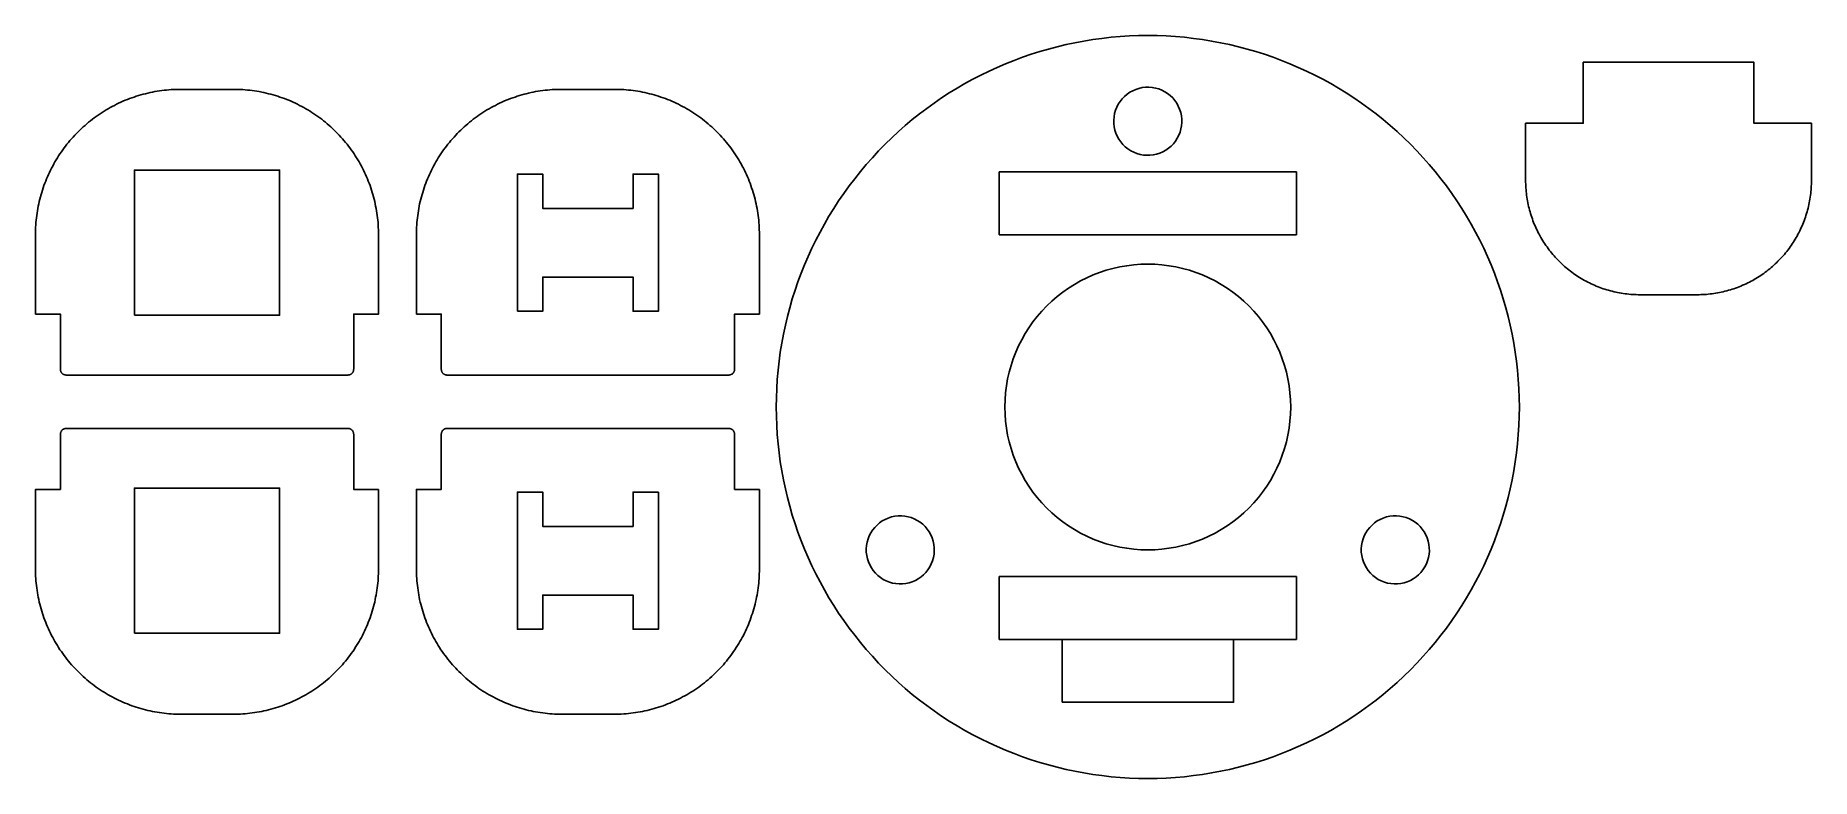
# Model space of a CAD drawing. Extents: x -97 to 58, y -32 to 32.
import ezdxf

# ---------------------------------------------------------------- set-up
doc = ezdxf.new("R2010")
doc.units = 0
doc.layers.get('0').update_dxf_attribs({"linetype": 'CONTINUOUS'})

msp = doc.modelspace()

# ---------------------------------------------------------------- linework, layer by layer
for points in [[(0, 32.5, 0.414214), (-32.5, 0, 0.414214), (0, -32.5, 0.414214), (32.5, 0, 0.414214)], [(1.49, 27.58, 0.414214), (-2.58, 26.49, 0.414214), (-1.49, 22.42, 0.414214), (2.58, 23.51, 0.414214)], [(0, 12.5, 0.414214), (-12.5, 0, 0.414214), (0, -12.5, 0.414214), (12.5, 0, 0.414214)], [(-20.16, -9.92, 0.414214), (-24.23, -11.01, 0.414214), (-23.14, -15.08, 0.414214), (-19.07, -13.99, 0.414214)], [(23.14, -9.92, 0.414214), (19.07, -11.01, 0.414214), (20.16, -15.08, 0.414214), (24.23, -13.99, 0.414214)]]:
    msp.add_lwpolyline(points, format="xyb", close=True)
for points in [[(48.05, 9.82), (43.05, 9.82), (42.89, 9.82), (42.73, 9.83), (42.56, 9.83), (42.4, 9.84), (42.24, 9.85), (42.07, 9.87), (41.91, 9.89), (41.75, 9.91), (41.59, 9.93), (41.42, 9.96), (41.26, 9.98), (41.1, 10.01), (40.94, 10.05), (40.78, 10.08), (40.62, 10.12), (40.47, 10.16), (40.31, 10.21), (40.15, 10.25), (39.99, 10.3), (39.84, 10.35), (39.68, 10.41), (39.53, 10.46), (39.38, 10.52), (39.23, 10.58), (39.08, 10.65), (38.93, 10.71), (38.78, 10.78), (38.63, 10.85), (38.48, 10.93), (38.34, 11), (38.2, 11.08), (38.05, 11.16), (37.91, 11.24), (37.77, 11.33), (37.63, 11.42), (37.5, 11.51), (37.36, 11.6), (37.23, 11.69), (37.1, 11.79), (36.97, 11.89), (36.84, 11.99), (36.71, 12.09), (36.58, 12.2), (36.46, 12.3), (36.34, 12.41), (36.22, 12.52), (36.1, 12.64), (35.98, 12.75), (35.87, 12.87), (35.75, 12.99), (35.64, 13.11), (35.54, 13.23), (35.43, 13.35), (35.32, 13.48), (35.22, 13.61), (35.12, 13.73), (35.02, 13.86), (34.92, 14), (34.83, 14.13), (34.74, 14.27), (34.65, 14.4), (34.56, 14.54), (34.48, 14.68), (34.39, 14.82), (34.31, 14.96), (34.23, 15.11), (34.16, 15.25), (34.08, 15.4), (34.01, 15.55), (33.94, 15.69), (33.88, 15.84), (33.81, 15.99), (33.75, 16.15), (33.69, 16.3), (33.64, 16.45), (33.58, 16.61), (33.53, 16.76), (33.48, 16.92), (33.44, 17.08), (33.39, 17.23), (33.35, 17.39), (33.31, 17.55), (33.28, 17.71), (33.25, 17.87), (33.22, 18.03), (33.19, 18.19), (33.16, 18.35), (33.14, 18.52), (33.12, 18.68), (33.1, 18.84), (33.09, 19), (33.07, 19.17), (33.07, 19.33), (33.06, 19.49), (33.05, 19.66), (33.05, 19.82), (33.05, 24.82), (38.09, 24.83), (38.09, 30.16), (53.02, 30.16), (53.02, 24.83), (58.05, 24.82), (58.05, 19.82), (58.05, 19.66), (58.05, 19.49), (58.04, 19.33), (58.03, 19.17), (58.02, 19), (58.01, 18.84), (57.99, 18.68), (57.97, 18.52), (57.94, 18.35), (57.92, 18.19), (57.89, 18.03), (57.86, 17.87), (57.83, 17.71), (57.79, 17.55), (57.75, 17.39), (57.71, 17.23), (57.67, 17.08), (57.62, 16.92), (57.57, 16.76), (57.52, 16.61), (57.47, 16.45), (57.41, 16.3), (57.35, 16.15), (57.29, 15.99), (57.23, 15.84), (57.16, 15.69), (57.09, 15.55), (57.02, 15.4), (56.95, 15.25), (56.87, 15.11), (56.79, 14.96), (56.71, 14.82), (56.63, 14.68), (56.55, 14.54), (56.46, 14.4), (56.37, 14.27), (56.28, 14.13), (56.18, 14), (56.09, 13.86), (55.99, 13.73), (55.89, 13.61), (55.78, 13.48), (55.68, 13.35), (55.57, 13.23), (55.46, 13.11), (55.35, 12.99), (55.24, 12.87), (55.12, 12.75), (55.01, 12.64), (54.89, 12.52), (54.77, 12.41), (54.65, 12.3), (54.52, 12.2), (54.4, 12.09), (54.27, 11.99), (54.14, 11.89), (54.01, 11.79), (53.88, 11.69), (53.74, 11.6), (53.61, 11.51), (53.47, 11.42), (53.33, 11.33), (53.19, 11.24), (53.05, 11.16), (52.91, 11.08), (52.77, 11), (52.62, 10.93), (52.48, 10.85), (52.33, 10.78), (52.18, 10.71), (52.03, 10.65), (51.88, 10.58), (51.73, 10.52), (51.58, 10.46), (51.42, 10.41), (51.27, 10.35), (51.11, 10.3), (50.96, 10.25), (50.8, 10.21), (50.64, 10.16), (50.48, 10.12), (50.32, 10.08), (50.16, 10.05), (50, 10.01), (49.84, 9.98), (49.68, 9.96), (49.52, 9.93), (49.36, 9.91), (49.2, 9.89), (49.03, 9.87), (48.87, 9.85), (48.71, 9.84), (48.54, 9.83), (48.38, 9.83), (48.22, 9.82)], [(-97.29, 8.13), (-97.29, 15.09), (-97.29, 15.3), (-97.28, 15.51), (-97.28, 15.72), (-97.26, 15.92), (-97.25, 16.13), (-97.23, 16.34), (-97.21, 16.54), (-97.18, 16.75), (-97.15, 16.96), (-97.12, 17.16), (-97.09, 17.37), (-97.05, 17.57), (-97, 17.77), (-96.96, 17.98), (-96.91, 18.18), (-96.86, 18.38), (-96.8, 18.58), (-96.74, 18.78), (-96.68, 18.98), (-96.62, 19.18), (-96.55, 19.37), (-96.48, 19.57), (-96.4, 19.76), (-96.32, 19.95), (-96.24, 20.14), (-96.16, 20.33), (-96.07, 20.52), (-95.98, 20.71), (-95.89, 20.9), (-95.79, 21.08), (-95.69, 21.26), (-95.59, 21.44), (-95.48, 21.62), (-95.38, 21.8), (-95.27, 21.98), (-95.15, 22.15), (-95.03, 22.32), (-94.91, 22.49), (-94.79, 22.66), (-94.67, 22.82), (-94.54, 22.99), (-94.41, 23.15), (-94.28, 23.31), (-94.14, 23.47), (-94, 23.62), (-93.86, 23.77), (-93.72, 23.93), (-93.57, 24.07), (-93.42, 24.22), (-93.27, 24.36), (-93.12, 24.5), (-92.96, 24.64), (-92.81, 24.78), (-92.65, 24.91), (-92.49, 25.04), (-92.32, 25.17), (-92.16, 25.29), (-91.99, 25.42), (-91.82, 25.54), (-91.65, 25.65), (-91.47, 25.77), (-91.3, 25.88), (-91.12, 25.99), (-90.94, 26.09), (-90.76, 26.19), (-90.58, 26.29), (-90.39, 26.39), (-90.21, 26.48), (-90.02, 26.57), (-89.83, 26.66), (-89.64, 26.75), (-89.45, 26.83), (-89.26, 26.9), (-89.06, 26.98), (-88.87, 27.05), (-88.67, 27.12), (-88.48, 27.18), (-88.28, 27.25), (-88.08, 27.3), (-87.88, 27.36), (-87.68, 27.41), (-87.48, 27.46), (-87.27, 27.51), (-87.07, 27.55), (-86.86, 27.59), (-86.66, 27.62), (-86.45, 27.66), (-86.25, 27.68), (-86.04, 27.71), (-85.84, 27.73), (-85.63, 27.75), (-85.42, 27.77), (-85.21, 27.78), (-85.01, 27.79), (-84.8, 27.79), (-84.59, 27.79), (-79.99, 27.79), (-79.78, 27.79), (-79.58, 27.79), (-79.37, 27.78), (-79.16, 27.77), (-78.95, 27.75), (-78.75, 27.73), (-78.54, 27.71), (-78.33, 27.68), (-78.13, 27.66), (-77.92, 27.62), (-77.72, 27.59), (-77.51, 27.55), (-77.31, 27.51), (-77.11, 27.46), (-76.91, 27.41), (-76.7, 27.36), (-76.5, 27.3), (-76.3, 27.25), (-76.11, 27.18), (-75.91, 27.12), (-75.71, 27.05), (-75.52, 26.98), (-75.32, 26.9), (-75.13, 26.83), (-74.94, 26.75), (-74.75, 26.66), (-74.56, 26.57), (-74.37, 26.48), (-74.19, 26.39), (-74, 26.29), (-73.82, 26.19), (-73.64, 26.09), (-73.46, 25.99), (-73.28, 25.88), (-73.11, 25.77), (-72.94, 25.65), (-72.76, 25.54), (-72.59, 25.42), (-72.43, 25.29), (-72.26, 25.17), (-72.1, 25.04), (-71.93, 24.91), (-71.78, 24.78), (-71.62, 24.64), (-71.46, 24.5), (-71.31, 24.36), (-71.16, 24.22), (-71.01, 24.07), (-70.87, 23.93), (-70.72, 23.77), (-70.58, 23.62), (-70.44, 23.47), (-70.31, 23.31), (-70.17, 23.15), (-70.04, 22.99), (-69.92, 22.82), (-69.79, 22.66), (-69.67, 22.49), (-69.55, 22.32), (-69.43, 22.15), (-69.32, 21.98), (-69.21, 21.8), (-69.1, 21.62), (-68.99, 21.44), (-68.89, 21.26), (-68.79, 21.08), (-68.69, 20.9), (-68.6, 20.71), (-68.51, 20.52), (-68.42, 20.33), (-68.34, 20.14), (-68.26, 19.95), (-68.18, 19.76), (-68.11, 19.57), (-68.03, 19.37), (-67.97, 19.18), (-67.9, 18.98), (-67.84, 18.78), (-67.78, 18.58), (-67.72, 18.38), (-67.67, 18.18), (-67.62, 17.98), (-67.58, 17.77), (-67.54, 17.57), (-67.5, 17.37), (-67.46, 17.16), (-67.43, 16.96), (-67.4, 16.75), (-67.37, 16.54), (-67.35, 16.34), (-67.33, 16.13), (-67.32, 15.92), (-67.31, 15.72), (-67.3, 15.51), (-67.29, 15.3), (-67.29, 15.09), (-67.29, 8.13), (-69.46, 8.13), (-69.46, 3.3), (-69.47, 3.27), (-69.47, 3.24), (-69.47, 3.2), (-69.48, 3.17), (-69.49, 3.14), (-69.5, 3.11), (-69.52, 3.08), (-69.53, 3.05), (-69.55, 3.02), (-69.57, 2.99), (-69.59, 2.97), (-69.61, 2.94), (-69.64, 2.92), (-69.66, 2.9), (-69.69, 2.88), (-69.72, 2.86), (-69.75, 2.85), (-69.78, 2.83), (-69.81, 2.82), (-69.84, 2.81), (-69.87, 2.8), (-69.91, 2.8), (-69.94, 2.79), (-69.97, 2.79), (-94.61, 2.79), (-94.64, 2.79), (-94.68, 2.8), (-94.71, 2.8), (-94.74, 2.81), (-94.77, 2.82), (-94.8, 2.83), (-94.83, 2.85), (-94.86, 2.86), (-94.89, 2.88), (-94.92, 2.9), (-94.95, 2.92), (-94.97, 2.94), (-94.99, 2.97), (-95.01, 2.99), (-95.03, 3.02), (-95.05, 3.05), (-95.07, 3.08), (-95.08, 3.11), (-95.09, 3.14), (-95.1, 3.17), (-95.11, 3.2), (-95.11, 3.24), (-95.12, 3.27), (-95.12, 3.3), (-95.12, 8.13)], [(-63.97, 8.13), (-63.97, 15.09), (-63.97, 15.3), (-63.97, 15.51), (-63.96, 15.72), (-63.95, 15.92), (-63.93, 16.13), (-63.91, 16.34), (-63.89, 16.54), (-63.86, 16.75), (-63.83, 16.96), (-63.8, 17.16), (-63.77, 17.37), (-63.73, 17.57), (-63.69, 17.77), (-63.64, 17.98), (-63.59, 18.18), (-63.54, 18.38), (-63.48, 18.58), (-63.42, 18.78), (-63.36, 18.98), (-63.3, 19.18), (-63.23, 19.37), (-63.16, 19.57), (-63.08, 19.76), (-63.01, 19.95), (-62.92, 20.14), (-62.84, 20.33), (-62.75, 20.52), (-62.66, 20.71), (-62.57, 20.9), (-62.47, 21.08), (-62.37, 21.26), (-62.27, 21.44), (-62.17, 21.62), (-62.06, 21.8), (-61.95, 21.98), (-61.83, 22.15), (-61.71, 22.32), (-61.6, 22.49), (-61.47, 22.66), (-61.35, 22.82), (-61.22, 22.99), (-61.09, 23.15), (-60.96, 23.31), (-60.82, 23.47), (-60.68, 23.62), (-60.54, 23.77), (-60.4, 23.93), (-60.25, 24.07), (-60.1, 24.22), (-59.95, 24.36), (-59.8, 24.5), (-59.65, 24.64), (-59.49, 24.78), (-59.33, 24.91), (-59.17, 25.04), (-59, 25.17), (-58.84, 25.29), (-58.67, 25.42), (-58.5, 25.54), (-58.33, 25.65), (-58.15, 25.77), (-57.98, 25.88), (-57.8, 25.99), (-57.62, 26.09), (-57.44, 26.19), (-57.26, 26.29), (-57.07, 26.39), (-56.89, 26.48), (-56.7, 26.57), (-56.51, 26.66), (-56.32, 26.75), (-56.13, 26.83), (-55.94, 26.9), (-55.75, 26.98), (-55.55, 27.05), (-55.35, 27.12), (-55.16, 27.18), (-54.96, 27.25), (-54.76, 27.3), (-54.56, 27.36), (-54.36, 27.41), (-54.16, 27.46), (-53.95, 27.51), (-53.75, 27.55), (-53.55, 27.59), (-53.34, 27.62), (-53.14, 27.66), (-52.93, 27.68), (-52.72, 27.71), (-52.52, 27.73), (-52.31, 27.75), (-52.1, 27.77), (-51.9, 27.78), (-51.69, 27.79), (-51.48, 27.79), (-51.27, 27.79), (-46.67, 27.79), (-46.46, 27.79), (-46.26, 27.79), (-46.05, 27.78), (-45.84, 27.77), (-45.63, 27.75), (-45.43, 27.73), (-45.22, 27.71), (-45.01, 27.68), (-44.81, 27.66), (-44.6, 27.62), (-44.4, 27.59), (-44.19, 27.55), (-43.99, 27.51), (-43.79, 27.46), (-43.59, 27.41), (-43.39, 27.36), (-43.18, 27.3), (-42.99, 27.25), (-42.79, 27.18), (-42.59, 27.12), (-42.39, 27.05), (-42.2, 26.98), (-42, 26.9), (-41.81, 26.83), (-41.62, 26.75), (-41.43, 26.66), (-41.24, 26.57), (-41.05, 26.48), (-40.87, 26.39), (-40.69, 26.29), (-40.5, 26.19), (-40.32, 26.09), (-40.14, 25.99), (-39.97, 25.88), (-39.79, 25.77), (-39.62, 25.65), (-39.44, 25.54), (-39.27, 25.42), (-39.11, 25.29), (-38.94, 25.17), (-38.78, 25.04), (-38.62, 24.91), (-38.46, 24.78), (-38.3, 24.64), (-38.14, 24.5), (-37.99, 24.36), (-37.84, 24.22), (-37.69, 24.07), (-37.55, 23.93), (-37.4, 23.77), (-37.26, 23.62), (-37.12, 23.47), (-36.99, 23.31), (-36.85, 23.15), (-36.72, 22.99), (-36.6, 22.82), (-36.47, 22.66), (-36.35, 22.49), (-36.23, 22.32), (-36.11, 22.15), (-36, 21.98), (-35.89, 21.8), (-35.78, 21.62), (-35.67, 21.44), (-35.57, 21.26), (-35.47, 21.08), (-35.37, 20.9), (-35.28, 20.71), (-35.19, 20.52), (-35.1, 20.33), (-35.02, 20.14), (-34.94, 19.95), (-34.86, 19.76), (-34.79, 19.57), (-34.71, 19.37), (-34.65, 19.18), (-34.58, 18.98), (-34.52, 18.78), (-34.46, 18.58), (-34.41, 18.38), (-34.35, 18.18), (-34.3, 17.98), (-34.26, 17.77), (-34.22, 17.57), (-34.18, 17.37), (-34.14, 17.16), (-34.11, 16.96), (-34.08, 16.75), (-34.05, 16.54), (-34.03, 16.34), (-34.01, 16.13), (-34, 15.92), (-33.99, 15.72), (-33.98, 15.51), (-33.97, 15.3), (-33.97, 15.09), (-33.97, 8.13), (-36.14, 8.13), (-36.14, 3.3), (-36.15, 3.27), (-36.15, 3.24), (-36.15, 3.2), (-36.16, 3.17), (-36.17, 3.14), (-36.18, 3.11), (-36.2, 3.08), (-36.21, 3.05), (-36.23, 3.02), (-36.25, 2.99), (-36.27, 2.97), (-36.29, 2.94), (-36.32, 2.92), (-36.34, 2.9), (-36.37, 2.88), (-36.4, 2.86), (-36.43, 2.85), (-36.46, 2.83), (-36.49, 2.82), (-36.52, 2.81), (-36.55, 2.8), (-36.59, 2.8), (-36.62, 2.79), (-36.65, 2.79), (-61.29, 2.79), (-61.32, 2.79), (-61.36, 2.8), (-61.39, 2.8), (-61.42, 2.81), (-61.45, 2.82), (-61.49, 2.83), (-61.52, 2.85), (-61.54, 2.86), (-61.57, 2.88), (-61.6, 2.9), (-61.63, 2.92), (-61.65, 2.94), (-61.67, 2.97), (-61.69, 2.99), (-61.71, 3.02), (-61.73, 3.05), (-61.75, 3.08), (-61.76, 3.11), (-61.77, 3.14), (-61.78, 3.17), (-61.79, 3.2), (-61.79, 3.24), (-61.8, 3.27), (-61.8, 3.3), (-61.8, 8.13)], [(-88.64, 8.02), (-75.94, 8.02), (-75.94, 20.72), (-88.64, 20.72)], [(-55.14, 8.37), (-55.14, 20.37), (-52.92, 20.37), (-52.92, 17.37), (-45.02, 17.37), (-45.02, 20.37), (-42.81, 20.37), (-42.81, 8.37), (-45.02, 8.37), (-45.02, 11.37), (-52.92, 11.37), (-52.92, 8.37)], [(-13, 15.07), (13, 15.07), (13, 20.57), (-13, 20.57)], [(-67.29, -7.21), (-67.29, -14.17), (-67.29, -14.38), (-67.3, -14.59), (-67.31, -14.8), (-67.32, -15), (-67.33, -15.21), (-67.35, -15.42), (-67.37, -15.62), (-67.4, -15.83), (-67.43, -16.04), (-67.46, -16.24), (-67.5, -16.45), (-67.54, -16.65), (-67.58, -16.85), (-67.62, -17.06), (-67.67, -17.26), (-67.72, -17.46), (-67.78, -17.66), (-67.84, -17.86), (-67.9, -18.06), (-67.97, -18.25), (-68.03, -18.45), (-68.11, -18.65), (-68.18, -18.84), (-68.26, -19.03), (-68.34, -19.22), (-68.42, -19.41), (-68.51, -19.6), (-68.6, -19.79), (-68.69, -19.98), (-68.79, -20.16), (-68.89, -20.34), (-68.99, -20.52), (-69.1, -20.7), (-69.21, -20.88), (-69.32, -21.05), (-69.43, -21.23), (-69.55, -21.4), (-69.67, -21.57), (-69.79, -21.74), (-69.92, -21.9), (-70.04, -22.07), (-70.17, -22.23), (-70.31, -22.39), (-70.44, -22.55), (-70.58, -22.7), (-70.72, -22.85), (-70.87, -23), (-71.01, -23.15), (-71.16, -23.3), (-71.31, -23.44), (-71.46, -23.58), (-71.62, -23.72), (-71.78, -23.86), (-71.93, -23.99), (-72.1, -24.12), (-72.26, -24.25), (-72.43, -24.37), (-72.59, -24.5), (-72.76, -24.62), (-72.94, -24.73), (-73.11, -24.85), (-73.28, -24.96), (-73.46, -25.07), (-73.64, -25.17), (-73.82, -25.27), (-74, -25.37), (-74.19, -25.47), (-74.37, -25.56), (-74.56, -25.65), (-74.75, -25.74), (-74.94, -25.82), (-75.13, -25.91), (-75.32, -25.98), (-75.52, -26.06), (-75.71, -26.13), (-75.91, -26.2), (-76.11, -26.26), (-76.3, -26.33), (-76.5, -26.38), (-76.7, -26.44), (-76.91, -26.49), (-77.11, -26.54), (-77.31, -26.59), (-77.51, -26.63), (-77.72, -26.67), (-77.92, -26.7), (-78.13, -26.74), (-78.33, -26.76), (-78.54, -26.79), (-78.75, -26.81), (-78.95, -26.83), (-79.16, -26.85), (-79.37, -26.86), (-79.58, -26.87), (-79.78, -26.87), (-79.99, -26.87), (-84.59, -26.87), (-84.8, -26.87), (-85.01, -26.87), (-85.21, -26.86), (-85.42, -26.85), (-85.63, -26.83), (-85.84, -26.81), (-86.04, -26.79), (-86.25, -26.76), (-86.45, -26.74), (-86.66, -26.7), (-86.86, -26.67), (-87.07, -26.63), (-87.27, -26.59), (-87.48, -26.54), (-87.68, -26.49), (-87.88, -26.44), (-88.08, -26.38), (-88.28, -26.33), (-88.48, -26.26), (-88.67, -26.2), (-88.87, -26.13), (-89.06, -26.06), (-89.26, -25.98), (-89.45, -25.91), (-89.64, -25.82), (-89.83, -25.74), (-90.02, -25.65), (-90.21, -25.56), (-90.39, -25.47), (-90.58, -25.37), (-90.76, -25.27), (-90.94, -25.17), (-91.12, -25.07), (-91.3, -24.96), (-91.47, -24.85), (-91.65, -24.73), (-91.82, -24.62), (-91.99, -24.5), (-92.16, -24.37), (-92.32, -24.25), (-92.49, -24.12), (-92.65, -23.99), (-92.81, -23.86), (-92.96, -23.72), (-93.12, -23.58), (-93.27, -23.44), (-93.42, -23.3), (-93.57, -23.15), (-93.72, -23), (-93.86, -22.85), (-94, -22.7), (-94.14, -22.55), (-94.28, -22.39), (-94.41, -22.23), (-94.54, -22.07), (-94.67, -21.9), (-94.79, -21.74), (-94.91, -21.57), (-95.03, -21.4), (-95.15, -21.23), (-95.27, -21.05), (-95.38, -20.88), (-95.48, -20.7), (-95.59, -20.52), (-95.69, -20.34), (-95.79, -20.16), (-95.89, -19.98), (-95.98, -19.79), (-96.07, -19.6), (-96.16, -19.41), (-96.24, -19.22), (-96.32, -19.03), (-96.4, -18.84), (-96.48, -18.65), (-96.55, -18.45), (-96.62, -18.25), (-96.68, -18.06), (-96.74, -17.86), (-96.8, -17.66), (-96.86, -17.46), (-96.91, -17.26), (-96.96, -17.06), (-97, -16.85), (-97.05, -16.65), (-97.09, -16.45), (-97.12, -16.24), (-97.15, -16.04), (-97.18, -15.83), (-97.21, -15.62), (-97.23, -15.42), (-97.25, -15.21), (-97.26, -15), (-97.28, -14.8), (-97.28, -14.59), (-97.29, -14.38), (-97.29, -14.17), (-97.29, -7.21), (-95.12, -7.21), (-95.12, -2.38), (-95.12, -2.35), (-95.11, -2.31), (-95.11, -2.28), (-95.1, -2.25), (-95.09, -2.22), (-95.08, -2.19), (-95.07, -2.16), (-95.05, -2.13), (-95.03, -2.1), (-95.01, -2.07), (-94.99, -2.05), (-94.97, -2.02), (-94.95, -2), (-94.92, -1.98), (-94.89, -1.96), (-94.86, -1.94), (-94.83, -1.93), (-94.8, -1.91), (-94.77, -1.9), (-94.74, -1.89), (-94.71, -1.88), (-94.68, -1.88), (-94.64, -1.87), (-94.61, -1.87), (-69.97, -1.87), (-69.94, -1.87), (-69.91, -1.88), (-69.87, -1.88), (-69.84, -1.89), (-69.81, -1.9), (-69.78, -1.91), (-69.75, -1.93), (-69.72, -1.94), (-69.69, -1.96), (-69.66, -1.98), (-69.64, -2), (-69.61, -2.02), (-69.59, -2.05), (-69.57, -2.07), (-69.55, -2.1), (-69.53, -2.13), (-69.52, -2.16), (-69.5, -2.19), (-69.49, -2.22), (-69.48, -2.25), (-69.47, -2.28), (-69.47, -2.31), (-69.47, -2.35), (-69.46, -2.38), (-69.46, -7.21)], [(-33.97, -7.21), (-33.97, -14.17), (-33.97, -14.38), (-33.98, -14.59), (-33.99, -14.8), (-34, -15), (-34.01, -15.21), (-34.03, -15.42), (-34.05, -15.62), (-34.08, -15.83), (-34.11, -16.04), (-34.14, -16.24), (-34.18, -16.45), (-34.22, -16.65), (-34.26, -16.85), (-34.3, -17.06), (-34.35, -17.26), (-34.41, -17.46), (-34.46, -17.66), (-34.52, -17.86), (-34.58, -18.06), (-34.65, -18.25), (-34.71, -18.45), (-34.79, -18.65), (-34.86, -18.84), (-34.94, -19.03), (-35.02, -19.22), (-35.1, -19.41), (-35.19, -19.6), (-35.28, -19.79), (-35.37, -19.98), (-35.47, -20.16), (-35.57, -20.34), (-35.67, -20.52), (-35.78, -20.7), (-35.89, -20.88), (-36, -21.05), (-36.11, -21.23), (-36.23, -21.4), (-36.35, -21.57), (-36.47, -21.74), (-36.6, -21.9), (-36.72, -22.07), (-36.85, -22.23), (-36.99, -22.39), (-37.12, -22.55), (-37.26, -22.7), (-37.4, -22.85), (-37.55, -23), (-37.69, -23.15), (-37.84, -23.3), (-37.99, -23.44), (-38.14, -23.58), (-38.3, -23.72), (-38.46, -23.86), (-38.62, -23.99), (-38.78, -24.12), (-38.94, -24.25), (-39.11, -24.37), (-39.27, -24.5), (-39.44, -24.62), (-39.62, -24.73), (-39.79, -24.85), (-39.97, -24.96), (-40.14, -25.07), (-40.32, -25.17), (-40.5, -25.27), (-40.69, -25.37), (-40.87, -25.47), (-41.05, -25.56), (-41.24, -25.65), (-41.43, -25.74), (-41.62, -25.82), (-41.81, -25.91), (-42, -25.98), (-42.2, -26.06), (-42.39, -26.13), (-42.59, -26.2), (-42.79, -26.26), (-42.99, -26.33), (-43.18, -26.38), (-43.39, -26.44), (-43.59, -26.49), (-43.79, -26.54), (-43.99, -26.59), (-44.19, -26.63), (-44.4, -26.67), (-44.6, -26.7), (-44.81, -26.74), (-45.01, -26.76), (-45.22, -26.79), (-45.43, -26.81), (-45.63, -26.83), (-45.84, -26.85), (-46.05, -26.86), (-46.26, -26.87), (-46.46, -26.87), (-46.67, -26.87), (-51.27, -26.87), (-51.48, -26.87), (-51.69, -26.87), (-51.9, -26.86), (-52.1, -26.85), (-52.31, -26.83), (-52.52, -26.81), (-52.72, -26.79), (-52.93, -26.76), (-53.14, -26.74), (-53.34, -26.7), (-53.55, -26.67), (-53.75, -26.63), (-53.95, -26.59), (-54.16, -26.54), (-54.36, -26.49), (-54.56, -26.44), (-54.76, -26.38), (-54.96, -26.33), (-55.16, -26.26), (-55.35, -26.2), (-55.55, -26.13), (-55.75, -26.06), (-55.94, -25.98), (-56.13, -25.91), (-56.32, -25.82), (-56.51, -25.74), (-56.7, -25.65), (-56.89, -25.56), (-57.07, -25.47), (-57.26, -25.37), (-57.44, -25.27), (-57.62, -25.17), (-57.8, -25.07), (-57.98, -24.96), (-58.15, -24.85), (-58.33, -24.73), (-58.5, -24.62), (-58.67, -24.5), (-58.84, -24.37), (-59, -24.25), (-59.17, -24.12), (-59.33, -23.99), (-59.49, -23.86), (-59.65, -23.72), (-59.8, -23.58), (-59.95, -23.44), (-60.1, -23.3), (-60.25, -23.15), (-60.4, -23), (-60.54, -22.85), (-60.68, -22.7), (-60.82, -22.55), (-60.96, -22.39), (-61.09, -22.23), (-61.22, -22.07), (-61.35, -21.9), (-61.47, -21.74), (-61.6, -21.57), (-61.71, -21.4), (-61.83, -21.23), (-61.95, -21.05), (-62.06, -20.88), (-62.17, -20.7), (-62.27, -20.52), (-62.37, -20.34), (-62.47, -20.16), (-62.57, -19.98), (-62.66, -19.79), (-62.75, -19.6), (-62.84, -19.41), (-62.92, -19.22), (-63.01, -19.03), (-63.08, -18.84), (-63.16, -18.65), (-63.23, -18.45), (-63.3, -18.25), (-63.36, -18.06), (-63.42, -17.86), (-63.48, -17.66), (-63.54, -17.46), (-63.59, -17.26), (-63.64, -17.06), (-63.69, -16.85), (-63.73, -16.65), (-63.77, -16.45), (-63.8, -16.24), (-63.83, -16.04), (-63.86, -15.83), (-63.89, -15.62), (-63.91, -15.42), (-63.93, -15.21), (-63.95, -15), (-63.96, -14.8), (-63.97, -14.59), (-63.97, -14.38), (-63.97, -14.17), (-63.97, -7.21), (-61.8, -7.21), (-61.8, -2.38), (-61.8, -2.35), (-61.79, -2.31), (-61.79, -2.28), (-61.78, -2.25), (-61.77, -2.22), (-61.76, -2.19), (-61.75, -2.16), (-61.73, -2.13), (-61.71, -2.1), (-61.69, -2.07), (-61.67, -2.05), (-61.65, -2.02), (-61.63, -2), (-61.6, -1.98), (-61.57, -1.96), (-61.54, -1.94), (-61.52, -1.93), (-61.49, -1.91), (-61.45, -1.9), (-61.42, -1.89), (-61.39, -1.88), (-61.36, -1.88), (-61.32, -1.87), (-61.29, -1.87), (-36.65, -1.87), (-36.62, -1.87), (-36.59, -1.88), (-36.55, -1.88), (-36.52, -1.89), (-36.49, -1.9), (-36.46, -1.91), (-36.43, -1.93), (-36.4, -1.94), (-36.37, -1.96), (-36.34, -1.98), (-36.32, -2), (-36.29, -2.02), (-36.27, -2.05), (-36.25, -2.07), (-36.23, -2.1), (-36.21, -2.13), (-36.2, -2.16), (-36.18, -2.19), (-36.17, -2.22), (-36.16, -2.25), (-36.15, -2.28), (-36.15, -2.31), (-36.15, -2.35), (-36.14, -2.38), (-36.14, -7.21)], [(-88.64, -19.8), (-75.94, -19.8), (-75.94, -7.1), (-88.64, -7.1)], [(-42.81, -7.45), (-42.81, -19.45), (-45.02, -19.45), (-45.02, -16.45), (-52.92, -16.45), (-52.92, -19.45), (-55.14, -19.45), (-55.14, -7.45), (-52.92, -7.45), (-52.92, -10.45), (-45.02, -10.45), (-45.02, -7.45)], [(-13, -20.33), (13, -20.33), (13, -14.83), (-13, -14.83)], [(-7.5, -25.83), (7.5, -25.83), (7.5, -20.33), (-7.5, -20.33)]]:
    msp.add_lwpolyline(points, close=True)

doc.saveas('drawing.dxf')
